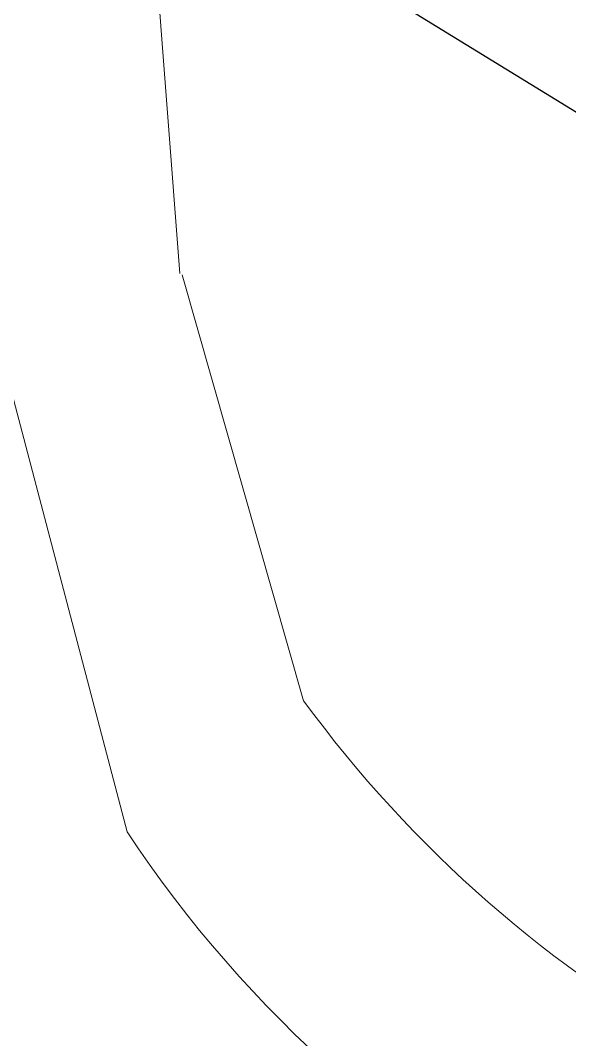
# Model space of a CAD drawing. Header units: metres. Extents: x -71 to 881, y -503 to 661.
# Drawn here: x 228 to 249.84, y -316.01 to -275.45 of the extents above; entities that cross this region are included whole.
import ezdxf

# ---------------------------------------------------------------- set-up
doc = ezdxf.new("R2010")
doc.units = ezdxf.units.M
doc.layers.add('04. Pisos', color=8, linetype='Continuous', lineweight=5)

msp = doc.modelspace()

# ---------------------------------------------------------------- linework, layer by layer
msp.add_lwpolyline([(252.006, -257.831), (268.354, -267.885), (258.341, -284.168), (241.993, -274.114)], close=True)
at = {"layer": '04. Pisos'}
for p, q in [((234.426, -285.571), (239.259, -302.524)), ((226.545, -286.052), (232.245, -307.736))]:
    msp.add_line(p, q, dxfattribs=at)
msp.add_lwpolyline([(234.341, -285.519), (229.838, -226.754)], dxfattribs=at)
for centre, radius, start, end in [((279.214, -273.301), 49.501, 216.181, 266.3269), ((272.725, -281.054), 48.482, 213.3906, 273.781)]:
    msp.add_arc(centre, radius, start, end, dxfattribs=at)

doc.saveas('drawing.dxf')
